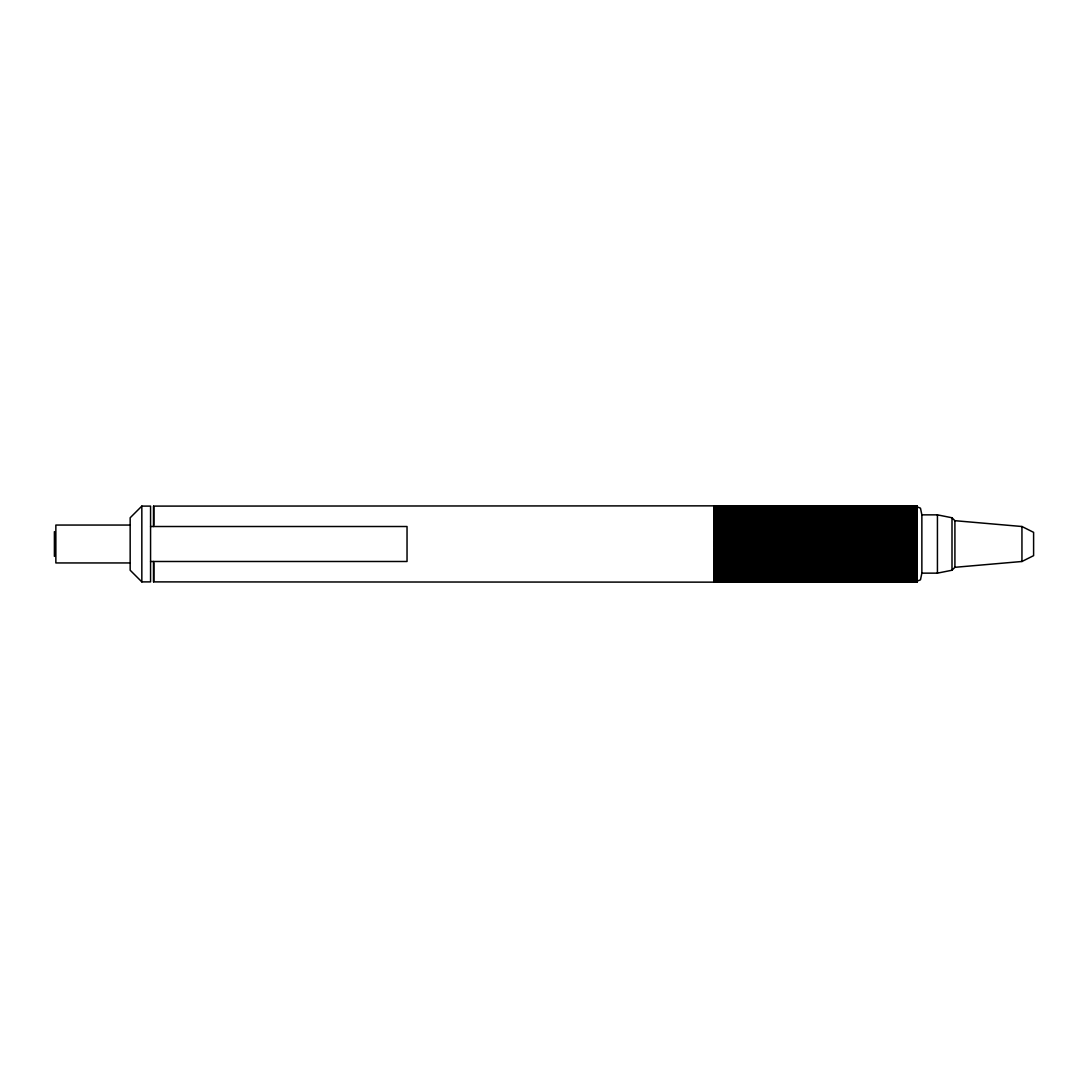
<?xml version="1.0" encoding="UTF-8"?>
<svg xmlns="http://www.w3.org/2000/svg" width="1088" height="1088" viewBox="0 0 1088 1088"><rect width="100%" height="100%" fill="white"/><g stroke="black" fill="none" stroke-linecap="round" stroke-linejoin="round"><path stroke-width="1.5" d="M153.857 525.055L153.843 506.11L914.287 505.757L920.475 508.164L921.862 514.855L921.862 573.145L920.475 579.836L914.287 582.243L153.843 581.89L153.857 562.945M141.834 506.11L130.166 517.766L130.166 570.234L141.834 581.89L150.566 581.89L150.566 506.11L141.834 506.11L141.834 581.89M921.862 573.145L937.434 573.145L952 570.234L954.91 567.31L1021.945 561.49L1033.6 555.655L1033.6 532.345L1021.945 526.51L954.91 520.69L952 517.766L937.434 514.855L921.862 514.855M714.177 536.642C744.777 522.92 776.601 510.911 810.125 507.062C847.688 511.333 882.912 525.994 917.034 541.552C879.294 558.661 840.793 576.273 799.15 580.938C769.651 577.47 741.295 567.922 714.177 556.09L719.658 553.806C762.144 535.065 804.549 513.237 851.238 507.402C873.773 507.919 895.9 515.658 917.034 523.097C871.053 540.246 828.09 565.61 779.96 576.803C758.05 584.759 735.529 578.585 714.177 572.288C761.532 558.294 804.29 532.413 851.238 517.208C872.576 511.85 895.002 502.71 917.034 510.245C846.287 524.334 786.42 571.798 714.177 580.598C786.774 575.158 846.994 527.054 917.034 511.197C893.221 502.493 868.863 510.707 845.757 517.208C800.646 531.964 759.274 556.036 714.177 570.792C737.283 577.293 761.627 585.507 785.441 576.803C831.613 565.95 873.242 542.436 917.034 525.055C894.105 516.922 870.25 508.028 845.757 507.402C799.068 513.237 756.663 535.065 714.177 553.806C743.893 566.168 774.914 579.115 807.378 580.598C845.988 575.756 881.919 559.953 917.034 544C881.103 527.639 844.234 511.523 804.63 507.062C773.119 510.68 743.077 521.533 714.177 534.194C756.663 552.935 799.068 574.763 845.757 580.598C870.25 579.972 894.105 571.078 917.034 562.945C873.242 545.564 831.613 522.05 785.441 511.197C761.627 502.493 737.283 510.707 714.177 517.208C759.274 531.964 800.646 556.036 845.757 570.792C868.863 577.293 893.221 585.507 917.034 576.803C846.994 560.946 786.774 512.842 714.177 507.402C786.42 516.202 846.287 563.666 917.034 577.755C887.264 586.69 857.235 571.622 829.314 562.945C790.704 547.754 754.079 527.462 714.177 515.712C742.791 503.73 773.446 506.246 801.897 517.208C841.486 530.074 878.084 550.392 917.034 564.903C895.9 572.342 873.773 580.081 851.238 580.598C804.549 574.763 762.144 552.935 719.658 534.194L714.177 531.91C742.125 520.363 771.446 508.749 801.897 507.402C842.534 512.475 880.097 529.747 917.034 546.448C882.912 562.006 847.688 576.667 810.125 580.938C776.601 577.089 744.777 565.08 714.177 551.358C755.602 532.862 797.327 512.176 843.01 507.062C868.537 510.15 893.33 517.507 917.034 527.34C868.523 547.006 821.766 574.07 768.998 580.598C750.366 580.489 731.87 574.301 714.177 568.834C764.388 551.834 810.261 523.274 862.199 511.197C880.369 505.05 899.055 507.117 917.034 512.693C865.327 525.64 819.522 554.431 768.998 570.792C751.182 574.41 732.646 583.658 714.177 579.646C786.026 569.446 845.675 521.274 917.034 509.293C889.046 502.438 861.016 517.276 834.795 525.055C794.43 540.872 756.214 562.496 714.177 573.798C741.146 585.086 769.787 580.176 796.416 570.792C837.869 557.355 875.99 535.622 917.034 521.138C890.773 512.57 862.417 501.595 834.795 511.197C792.486 521.057 754.025 541.851 714.177 558.375C740.384 568.97 767.965 579.414 796.416 580.598C839.066 575.28 878.261 556.512 917.034 539.104C884.68 524.416 851.142 511.129 815.606 507.062C780.055 511.129 746.518 524.416 714.177 539.104C753.753 556.92 793.873 576.055 837.529 580.938C865.028 577.633 891.643 569.282 917.034 558.375C870.522 539.036 825.234 513.658 774.479 507.402C753.916 507.783 733.557 514.529 714.177 521.138C762.294 538.152 806.67 565.216 856.718 576.803C876.738 583.916 897.396 579.782 917.034 573.798C867.476 560.402 823.235 532.943 774.479 517.208C754.909 512.842 734.427 503.268 714.177 509.293C785.522 521.274 845.186 569.446 917.034 579.646C890.8 583.671 864.824 570.262 840.276 562.945C798.184 546.38 758.295 523.709 714.177 512.693C739.554 502.398 766.074 509.402 790.935 517.208C834.224 531.284 873.936 554.254 917.034 568.834C892.378 576.463 865.966 585.942 840.276 576.803C796.035 566.467 756.01 544.272 714.177 527.34C738.711 517.888 764.47 508.341 790.935 507.402C835.598 512.965 876.411 533.27 917.034 551.358C886.434 565.08 854.61 577.089 821.086 580.938C783.51 576.667 748.299 562.006 714.177 546.448C751.917 529.339 790.418 511.727 832.048 507.062C861.546 510.53 889.902 520.078 917.034 531.91L911.54 534.194C869.067 552.935 826.649 574.763 779.96 580.598C757.438 580.081 735.311 572.342 714.177 564.903C760.145 547.754 803.121 522.39 851.238 511.197C873.147 503.241 895.669 509.415 917.034 515.712C869.679 529.706 826.907 555.587 779.96 570.792C758.622 576.15 736.209 585.29 714.177 577.755C784.924 563.666 844.778 516.202 917.034 507.402C844.424 512.842 784.217 560.946 714.177 576.803C737.99 585.507 762.334 577.293 785.441 570.792C830.552 556.036 871.923 531.964 917.034 517.208C893.914 510.707 869.57 502.493 845.757 511.197C799.585 522.05 757.969 545.564 714.177 562.945C737.093 571.078 760.947 579.972 785.441 580.598C832.143 574.763 874.548 552.935 917.034 534.194C887.305 521.832 856.283 508.885 823.82 507.402C785.223 512.244 749.278 528.047 714.177 544C750.094 560.361 786.964 576.477 826.567 580.938C858.078 577.32 888.134 566.467 917.034 553.806C874.548 535.065 832.143 513.237 785.441 507.402C760.947 508.028 737.093 516.922 714.177 525.055C757.969 542.436 799.585 565.95 845.757 576.803C869.57 585.507 893.914 577.293 917.034 570.792C871.923 556.036 830.552 531.964 785.441 517.208C762.334 510.707 737.99 502.493 714.177 511.197C784.217 527.054 844.424 575.158 917.034 580.598C844.778 571.798 784.924 524.334 714.177 510.245C743.934 501.31 773.962 516.378 801.897 525.055C840.494 540.246 877.132 560.538 917.034 572.288C888.406 584.27 857.766 581.754 829.314 570.792C789.711 557.926 753.114 537.608 714.177 523.097C735.311 515.658 757.438 507.919 779.96 507.402C826.649 513.237 869.067 535.065 911.54 553.806L917.034 556.09C889.073 567.637 859.751 579.251 829.314 580.598C788.678 575.525 751.101 558.253 714.177 541.552C748.299 525.994 783.51 511.333 821.086 507.062C854.61 510.911 886.434 522.92 917.034 536.642C875.609 555.138 833.87 575.824 788.188 580.938C762.674 577.85 737.868 570.493 714.177 560.66C762.688 540.994 809.431 513.93 862.199 507.402C880.831 507.511 899.327 513.699 917.034 519.166C866.823 536.166 820.937 564.726 768.998 576.803C750.829 582.95 732.142 580.883 714.177 575.307C765.87 562.36 811.675 533.569 862.199 517.208C880.015 513.59 898.552 504.342 917.034 508.354C845.186 518.554 785.522 566.726 714.177 578.707C742.152 585.562 770.182 570.724 796.416 562.945C836.781 547.128 874.983 525.504 917.034 514.202C890.052 502.914 861.424 507.824 834.795 517.208C793.329 530.645 755.222 552.378 714.177 566.862C740.438 575.43 768.794 586.405 796.416 576.803C838.712 566.943 877.173 546.149 917.034 529.625C890.814 519.03 863.233 508.586 834.795 507.402C792.132 512.72 752.937 531.488 714.177 548.896C746.518 563.584 780.055 576.871 815.606 580.938C851.142 576.871 884.68 563.584 917.034 548.896C877.458 531.08 837.338 511.945 793.669 507.062C766.17 510.367 739.554 518.718 714.177 529.625C760.675 548.964 805.963 574.342 856.718 580.598C877.282 580.217 897.641 573.471 917.034 566.862C868.918 549.848 824.527 522.784 774.479 511.197C754.46 504.084 733.802 508.218 714.177 514.202C763.735 527.598 807.976 555.057 856.718 570.792C876.289 575.158 896.784 584.732 917.034 578.707C845.675 566.726 786.026 518.554 714.177 508.354C740.398 504.329 766.374 517.738 790.935 525.055C833.014 541.62 872.902 564.291 917.034 575.307C891.643 585.602 865.123 578.598 840.276 570.792C796.987 556.716 757.262 533.746 714.177 519.166C738.82 511.537 765.231 502.058 790.935 511.197C835.176 521.533 875.201 543.728 917.034 560.66C892.5 570.112 866.728 579.659 840.276 580.598C795.6 575.035 754.786 554.73 714.177 536.642L917.034 536.642M716.91 506.07L714.177 506.437L771.746 505.757L796.416 507.402L821.086 505.757L917.034 506.11M840.276 506.437C798.51 507.117 756.174 507.307 714.177 506.763L722.405 506.274M714.177 506.763C781.619 505.594 849.429 506.002 917.034 506.437C857.63 506.559 798.266 506.151 738.847 506.722M807.378 506.437C776.546 507.035 745.226 507.049 714.177 507.076L716.91 506.722M714.177 506.11L738.847 506.6M744.328 506.926L736.1 505.92L714.177 506.559M719.658 506.886L714.177 506.886M714.177 507.076L725.138 506.233M719.658 507.076L722.405 506.722M725.138 506.437L730.619 506.437M733.366 506.396L727.886 507.239L722.405 506.396M755.29 506.274L722.405 506.926L714.177 505.92L714.177 582.08L716.91 581.726M738.847 506.396L722.405 507.239L714.177 506.233M741.581 506.763L747.075 505.92L752.556 506.763M722.405 506.6C735.202 508.341 748.109 505.879 760.77 506.722M749.809 506.722L744.328 506.722M752.556 506.437C789.738 507.212 827.696 507.062 864.946 506.722M790.935 506.559L736.1 506.559M752.556 506.886L738.847 507.239L730.619 506.233M714.177 507.402C728.783 505.553 743.458 508.667 758.037 506.233M752.556 507.076L755.29 506.722M758.037 506.437L768.998 506.437M766.265 506.396L760.77 507.239L755.29 506.396M771.746 506.396L766.265 507.239L760.77 506.396M774.479 506.763L779.96 505.92L785.441 506.763M755.29 506.6C768.101 508.341 781.007 505.879 793.669 506.722M782.707 506.722L777.226 506.722M785.441 506.437L788.188 506.07M782.707 506.926L790.935 505.92L823.82 506.559M788.188 506.722L768.998 506.559M790.935 506.437L851.238 507.402L911.54 506.437M796.416 506.233L788.188 507.239L774.479 506.886M779.96 506.437L801.897 506.437M804.63 506.274L859.466 506.274M804.63 506.396L799.15 507.239L793.669 506.396M807.378 506.763L810.125 506.396M821.086 506.07L810.125 506.722M821.086 506.722L810.125 506.07M823.82 506.437C854.665 507.035 885.972 507.049 917.034 507.076L914.287 506.722M829.314 506.233L821.086 507.239L807.378 506.886M823.82 507.076L826.567 506.722M829.314 506.437L834.795 506.437M837.529 506.396L832.048 507.239L826.567 506.396M840.276 506.763L843.01 506.396M853.985 506.07L843.01 506.722M853.985 506.722L843.01 506.07M856.718 506.437L917.034 507.402M881.389 506.926L873.174 505.92L840.276 506.559M856.718 506.886L843.01 507.239L834.795 506.233M801.897 506.233C821.957 507.552 842.153 507.552 862.199 506.233M856.718 507.076L859.466 506.722M862.199 506.437L873.174 506.437M870.427 506.396L864.946 507.239L859.466 506.396M875.908 506.396L870.427 507.239L864.946 506.396M878.655 506.763L884.136 505.92L889.617 506.763M859.466 506.6C872.263 508.341 885.17 505.879 897.845 506.722M886.87 506.722L881.389 506.722M889.617 506.437L892.35 506.07M917.034 506.559L873.174 506.559M889.617 506.886C866.85 506.926 844.084 506.763 821.086 506.6M889.617 507.076L892.35 506.722M895.098 506.437L906.059 506.437M895.098 506.559L875.908 506.722M903.326 506.396L897.845 507.239L892.35 506.396M908.806 506.274L917.034 506.763L906.059 507.402L892.35 506.6M908.806 506.396L903.326 507.239L897.845 506.396M911.54 506.763L917.034 505.92L917.034 582.08L914.287 581.726M917.034 506.233C896.077 507.022 875.133 506.913 853.985 506.6M917.034 506.886L911.54 506.886M714.177 581.114L719.658 581.114M714.177 581.441L725.138 581.563M714.177 581.767L719.658 580.924L738.847 582.243L771.746 582.243L796.416 580.598L821.086 582.243L917.034 581.89M716.91 581.604L725.138 581.114M719.658 581.441L722.405 581.074M908.806 581.726L917.034 581.563L714.177 581.563L812.858 581.563M722.405 581.278L736.1 580.924L744.328 581.93M917.034 580.598C849.402 582.406 781.864 580.611 714.177 581.237L722.405 581.726M725.138 581.441L730.619 581.441M730.619 581.114L738.847 581.604M719.658 581.237L725.138 582.08L736.1 581.441M892.35 581.604C900.538 579.428 908.834 582.814 917.034 580.924C849.402 581.305 781.796 582.012 714.177 580.598M736.1 581.114L752.556 581.114M725.138 581.237L730.619 582.08L736.1 581.237M738.847 581.4C730.633 580.72 722.364 582.039 714.177 580.924L733.366 581.4M741.581 581.114L752.556 581.767M733.366 581.726L741.581 581.237M741.581 581.767L747.075 580.924M738.847 581.726L758.037 581.563M744.328 581.726L749.809 581.726M752.556 581.441L755.29 581.074M749.809 581.93L763.518 580.924L777.226 581.93M755.29 581.604L766.265 580.761L771.746 581.604M736.1 581.563L755.29 581.726M758.037 581.441L768.998 582.08L774.479 581.237M752.556 581.237L758.037 582.08L768.998 581.441M768.998 581.114L779.96 581.237M758.037 581.237L763.518 582.08L768.998 581.237M774.479 581.114L790.935 581.114M774.479 581.767L785.441 581.114M771.746 581.726L790.935 581.563M777.226 581.726L782.707 581.726M785.441 581.441L788.188 581.074M782.707 581.93L790.935 580.924L804.63 581.278M788.188 581.604L796.416 581.114M768.998 581.563L788.188 581.726M790.935 581.441L801.897 582.08L807.378 581.237M785.441 581.237L793.669 581.726M796.416 581.441L801.897 581.441M801.897 581.114L812.858 581.237M790.935 581.237L796.416 582.08L801.897 581.237M807.378 581.114L823.82 581.114M804.63 581.726L823.82 581.563M818.339 580.924L788.188 582.243L779.96 581.563M810.125 581.726L815.606 581.726M818.339 581.441L845.757 581.441M815.606 581.93L840.276 580.924L848.49 581.93M821.086 581.604L829.314 581.114M801.897 581.563L821.086 581.726M823.82 581.441L834.795 582.08L840.276 581.237M818.339 581.237L826.567 581.726M829.314 581.441L834.795 581.441M834.795 581.114L843.01 581.604M823.82 581.237L829.314 582.08L840.276 581.441M840.276 581.114L856.718 581.114M837.529 581.726L845.757 581.237M845.757 581.767L851.238 580.924M843.01 581.726L862.199 581.563M848.49 581.726L853.985 581.726M856.718 581.441L859.466 581.074M853.985 581.93L856.718 581.563M859.466 581.278L873.174 580.924L881.389 581.93M840.276 581.563L859.466 581.726M862.199 581.441L867.68 581.441M867.68 581.114L875.908 581.604M856.718 581.237L862.199 582.08L873.174 581.441M873.174 581.114L895.098 581.114M862.199 581.237L867.68 582.08L873.174 581.237M917.034 580.924C849.225 581.495 782.122 581.55 714.177 580.924M878.655 581.114L889.617 581.767M870.427 581.726L878.655 581.237M878.655 581.767L889.617 581.114M875.908 581.726L895.098 581.563M881.389 581.726L886.87 581.726M889.617 581.441L892.35 581.074M886.87 581.93L895.098 580.924L908.806 581.278M873.174 581.563L892.35 581.726M895.098 581.441L906.059 582.08L911.54 581.237M889.617 581.237L895.098 582.08L906.059 581.441M906.059 581.114L917.034 581.237L906.059 580.598L892.35 581.4M895.098 581.237L900.578 582.08L906.059 581.237M911.54 581.114L917.034 581.114M736.1 506.437L719.658 506.437M812.858 506.437L796.416 506.437M714.177 508.354L719.658 507.538L730.619 508.49M719.658 508.354L725.138 507.538L736.1 508.49M719.658 508.49L714.177 508.49M714.177 509.293L725.138 510.245M725.138 508.354L730.619 507.538L738.847 508.83M725.138 508.49L714.177 507.538M714.177 510.245L722.405 508.966L730.619 510.245M730.619 508.354L736.1 507.538L744.328 508.83M736.1 508.354L741.581 507.538L749.809 508.83M741.581 508.354L758.037 507.538L785.441 508.354M736.1 509.293L741.581 508.49M736.1 509.429L725.138 510.381M747.075 508.354L752.556 507.538L779.96 508.354M747.075 508.49L738.847 508.966M777.226 508.83L785.441 507.538L790.935 508.354M777.226 508.966L749.809 508.966M782.707 508.83L790.935 507.538L796.416 508.354M782.707 508.966L744.328 508.966M788.188 508.83L796.416 507.538L801.897 508.354M788.188 508.966L779.96 508.49M793.669 508.83L801.897 507.538L807.378 508.354M793.669 508.966L785.441 508.49M785.441 510.245L790.935 509.429L801.897 510.381M785.441 510.381L741.581 510.381M790.935 510.245L799.15 508.966L810.125 510.721L821.086 508.966L829.314 510.245M790.935 510.381C772.657 509.551 754.378 509.415 736.1 510.381M796.416 510.245L804.63 508.966L815.606 510.721L826.567 508.966L834.795 510.245M796.416 510.381C774.479 509.538 752.542 509.429 730.619 510.381M801.897 510.245L810.125 508.966L821.086 510.721L832.048 508.966L840.276 510.245M807.378 510.245L815.606 508.966L826.567 510.721L837.529 508.966L845.757 510.245M823.82 508.354L829.314 507.538L840.276 508.49M807.378 510.381L796.416 509.429M823.82 508.49L812.858 507.538L801.897 508.49M829.314 508.354L834.795 507.538L843.01 508.83M829.314 508.49L818.339 507.538L807.378 508.49M834.795 508.354L840.276 507.538L848.49 508.83M834.795 508.49L823.82 507.538L812.858 508.49M840.276 508.354L845.757 507.538L853.985 508.83M845.757 508.354C860.377 507.593 874.997 507.783 889.617 508.354M840.276 509.293L845.757 508.49M840.276 509.429L829.314 510.381M851.238 508.354L867.68 507.538L884.136 508.354M851.238 508.49L843.01 508.966M881.389 508.83L889.617 507.538L895.098 508.354M881.389 508.966L853.985 508.966M886.87 508.83L895.098 507.538L900.578 508.354M886.87 508.966L848.49 508.966M892.35 508.83L900.578 507.538L906.059 508.354M892.35 508.966L884.136 508.49M897.845 508.83L906.059 507.538L911.54 508.354M897.845 508.966L889.617 508.49M889.617 510.245L895.098 509.429L906.059 510.381M889.617 510.381L845.757 510.381M895.098 510.245L903.326 508.966L917.034 510.381M917.034 507.538L906.059 508.49M895.098 510.381C876.819 509.551 858.541 509.415 840.276 510.381M900.578 510.245L908.806 508.966L917.034 510.245M900.578 510.381L867.68 509.429L834.795 510.381M917.034 508.49L911.54 508.49M906.059 510.245L917.034 509.293M917.034 509.429L911.54 510.245M911.54 510.381L900.578 509.429M714.177 577.619L719.658 577.619M714.177 578.571L725.138 577.619M714.177 579.51L727.886 579.17M722.405 579.034L736.1 577.619M722.405 579.17L714.177 578.707M714.177 580.462C724.214 578.789 734.318 581.522 744.328 579.17M727.886 579.034L741.581 577.619M733.366 579.034L747.075 577.619M733.366 579.17L725.138 578.707M738.847 579.034C757.03 576.64 775.499 576.558 793.669 579.034M738.847 579.17L730.619 578.707M744.328 579.034L752.556 577.755L758.037 578.571M768.998 578.571L774.479 577.755L782.707 579.034M768.998 578.707L763.518 578.707M774.479 578.571L779.96 577.755L788.188 579.034M774.479 578.707L763.518 577.755L752.556 578.707M785.441 577.619L799.15 579.034M779.96 578.571L785.441 577.755M779.96 578.707L768.998 577.755L758.037 578.707M790.935 577.619L804.63 579.034M785.441 578.571L790.935 577.755M779.96 579.51L785.441 578.707M779.96 579.646C758.023 580.04 736.141 580.366 714.177 579.646M796.416 577.619L810.125 579.034M790.935 578.571L796.416 577.755M785.441 579.51L790.935 578.707M785.441 579.646C770.807 580.176 756.214 580.162 741.581 579.646M801.897 577.619L812.858 578.571L823.82 577.619M796.416 578.571L801.897 577.755M790.935 579.51L796.416 578.707M790.935 579.646C776.288 580.176 761.695 580.162 747.075 579.646M807.378 577.619L818.339 578.571L829.314 577.619M801.897 578.571L807.378 577.755M801.897 578.707L793.669 579.17M807.378 578.571C816.53 576.613 825.642 579.238 834.795 577.619M807.378 578.707L799.15 579.17M826.567 579.034L840.276 577.619M826.567 579.17L810.125 579.17M832.048 579.034L845.757 577.619M832.048 579.17L804.63 579.17M837.529 579.034L851.238 577.619M837.529 579.17L829.314 578.707M843.01 579.034C861.193 576.64 879.662 576.558 897.845 579.034M843.01 579.17L834.795 578.707M848.49 579.034L856.718 577.755L862.199 578.571M848.49 579.17C828.417 580.788 808.262 580.638 788.188 579.17M873.174 578.571L878.655 577.755L886.87 579.034M873.174 578.707L867.68 578.707M878.655 578.571L884.136 577.755L892.35 579.034M878.655 578.707L867.68 577.755L856.718 578.707M889.617 577.619L903.326 579.034M884.136 578.571L889.617 577.755M884.136 578.707L873.174 577.755L862.199 578.707M895.098 577.619L908.806 579.034M889.617 578.571L895.098 577.755M884.136 579.51L889.617 578.707M884.136 579.646C850.354 579.686 816.517 581.223 782.707 579.17M900.578 577.619L914.287 579.034M895.098 578.571L900.578 577.755M889.617 579.51L895.098 578.707M889.617 579.646C874.97 580.176 860.377 580.162 845.757 579.646M906.059 577.619L917.034 578.571M900.578 578.571L906.059 577.755M895.098 579.51L900.578 578.707M895.098 579.646C880.45 580.176 865.871 580.162 851.238 579.646M911.54 577.619L917.034 577.619M906.059 578.571L911.54 577.755M906.059 578.707L897.845 579.17M917.034 577.755L911.54 578.571M911.54 578.707L903.326 579.17M917.034 578.707L908.806 579.17M917.034 579.646L900.578 580.462L892.35 579.17M714.177 511.197L917.034 511.197M917.034 576.803L714.177 576.803M714.177 512.693L917.034 512.693M714.177 514.202L917.034 514.202M714.177 515.712L917.034 515.712M917.034 511.659L714.177 511.659M917.034 513.155L714.177 513.155M917.034 514.665L714.177 514.665M917.034 516.174L714.177 516.174M714.177 571.826L917.034 571.826M714.177 573.335L917.034 573.335M714.177 574.845L917.034 574.845M714.177 576.341L917.034 576.341M917.034 572.288L714.177 572.288M917.034 573.798L714.177 573.798M917.034 575.307L714.177 575.307M714.177 517.208L917.034 517.208M917.034 570.792L714.177 570.792M714.177 519.166L917.034 519.166M714.177 521.138L917.034 521.138M714.177 523.097L917.034 523.097M917.034 517.97L714.177 517.97M917.034 519.928L714.177 519.928M917.034 521.886L714.177 521.886M917.034 523.858L714.177 523.858M714.177 564.142L917.034 564.142M714.177 566.114L917.034 566.114M714.177 568.072L917.034 568.072M714.177 570.03L917.034 570.03M917.034 564.903L714.177 564.903M917.034 566.862L714.177 566.862M917.034 568.834L714.177 568.834M714.177 525.055L917.034 525.055M917.034 562.945L714.177 562.945M771.746 506.6C758.934 508.341 746.028 505.879 733.366 506.722M804.63 506.6L763.518 507.402L749.809 506.6M843.01 506.6C824.622 507.049 806.303 506.94 788.188 506.396M875.908 506.6C846.437 506.845 817.673 506.845 788.188 506.6M917.034 507.076L870.427 506.722M917.034 506.763L900.578 507.402L886.87 506.6M714.177 581.89L719.658 581.563M722.405 581.4L763.518 580.598L804.63 581.4M755.29 581.4L768.998 580.598L782.707 581.4M788.188 581.4L829.314 580.598L870.427 581.4M793.669 581.4L807.378 580.598L875.908 581.4M810.125 581.4L823.82 580.598L837.529 581.4M826.567 581.4L840.276 580.598L908.806 581.4M859.466 581.4L873.174 580.598L917.034 581.237M714.177 527.34L917.034 527.34M714.177 529.625L917.034 529.625M714.177 531.91L917.034 531.91M917.034 526.062L714.177 526.062M917.034 528.346L714.177 528.346M917.034 530.631L714.177 530.631M917.034 532.916L714.177 532.916M714.177 555.084L917.034 555.084M714.177 557.369L917.034 557.369M714.177 559.654L917.034 559.654M714.177 561.938L917.034 561.938M917.034 556.09L714.177 556.09M917.034 558.375L714.177 558.375M917.034 560.66L714.177 560.66M714.177 534.194L917.034 534.194M917.034 553.806L714.177 553.806M917.034 535.378L714.177 535.378M714.177 539.104L917.034 539.104M917.034 537.826L714.177 537.826M714.177 541.552L917.034 541.552M917.034 540.274L714.177 540.274M714.177 545.278L917.034 545.278M917.034 542.722L714.177 542.722M714.177 547.726L917.034 547.726M917.034 546.448L714.177 546.448M714.177 550.174L917.034 550.174M917.034 548.896L714.177 548.896M714.177 552.622L917.034 552.622M917.034 551.358L714.177 551.358M130.166 525.055L55.855 525.055L55.855 562.945L130.166 562.945M150.566 526.51L407.034 526.51L407.034 561.49L150.566 561.49M714.177 544L917.034 544M716.91 506.6C738.983 507.212 760.838 506.478 782.707 506.6M771.746 581.4L758.037 580.598L714.177 581.237M917.034 508.354L911.54 507.538L900.578 508.49M895.098 508.49L900.578 509.293M812.858 508.354L807.378 507.538L796.416 508.49M790.935 508.49L796.416 509.293M741.581 510.245C732.428 507.253 723.316 512.407 714.177 509.429M736.1 510.245L727.886 508.966L714.177 510.381M914.287 579.17L917.034 579.51M917.034 580.462C906.984 578.789 896.893 581.522 886.87 579.17M867.68 578.571L862.199 577.755L851.238 578.707M851.238 577.755L856.718 578.571M845.757 577.755L851.238 578.571M840.276 577.755L845.757 578.571M845.757 578.707L851.238 579.51M834.795 577.755L840.276 578.571M840.276 578.707L845.757 579.51M829.314 577.755L834.795 578.571M823.82 577.755L829.314 578.571M763.518 578.571L758.037 577.755L747.075 578.707M747.075 577.755L752.556 578.571M741.581 577.755L747.075 578.571M736.1 577.755L741.581 578.571M741.581 578.707L747.075 579.51M730.619 577.619L719.658 578.571L714.177 577.755M730.619 577.755L736.1 578.571M736.1 578.707L741.581 579.51M725.138 577.755L730.619 578.571M719.658 577.755L725.138 578.571M914.287 506.6L903.326 506.722M906.059 506.233L908.806 506.6M908.806 506.722L911.54 507.076M875.908 506.07L878.655 506.437M853.985 506.396L856.718 506.763M837.529 506.722L840.276 507.076M821.086 506.396L823.82 506.763M804.63 506.722L807.378 507.076M777.226 506.6L766.265 506.722M771.746 506.07L774.479 506.437M771.746 506.722L774.479 507.076M738.847 506.07L741.581 506.437M716.91 506.396L719.658 506.763M917.034 581.441L906.059 581.563M917.034 581.767C893.275 580.856 869.475 582.393 845.757 580.924M908.806 581.074L911.54 581.441M911.54 581.563L914.287 581.93M875.908 581.074L878.655 581.441M862.199 581.114L851.238 581.237M812.858 580.924L818.339 581.767M804.63 581.074L807.378 581.441M807.378 581.563L810.125 581.93M779.96 580.924L785.441 581.767M771.746 581.074L774.479 581.441M758.037 581.114L747.075 581.237M738.847 581.074L741.581 581.441M1021.945 526.51L1021.945 561.49M954.91 520.69L954.91 567.31M952 517.766L952 570.234M937.434 514.855L937.434 573.145M914.287 505.757L914.287 582.243M911.54 505.92L911.54 582.08M908.806 505.757L908.806 582.243M906.059 505.92L906.059 582.08M903.326 505.757L903.326 582.243M900.578 505.92L900.578 582.08M897.845 505.757L897.845 582.243M895.098 505.92L895.098 582.08M892.35 505.757L892.35 582.243M889.617 505.92L889.617 582.08M886.87 505.757L886.87 582.243M884.136 505.92L884.136 582.08M881.389 505.757L881.389 582.243M878.655 505.92L878.655 582.08M875.908 505.757L875.908 582.243M873.174 505.92L873.174 582.08M870.427 505.757L870.427 582.243M867.68 505.92L867.68 582.08M864.946 505.757L864.946 582.243M862.199 505.92L862.199 582.08M859.466 505.757L859.466 582.243M856.718 505.92L856.718 582.08M853.985 505.757L853.985 582.243M851.238 505.92L851.238 582.08M848.49 505.757L848.49 582.243M845.757 505.92L845.757 582.08M843.01 505.757L843.01 582.243M840.276 505.92L840.276 582.08M837.529 505.757L837.529 582.243M834.795 505.92L834.795 582.08M832.048 505.757L832.048 582.243M829.314 505.92L829.314 582.08M826.567 505.757L826.567 582.243M823.82 505.92L823.82 582.08M821.086 505.757L821.086 582.243M818.339 505.92L818.339 582.08M815.606 505.757L815.606 582.243M812.858 505.92L812.858 582.08M810.125 505.757L810.125 582.243M807.378 505.92L807.378 582.08M804.63 505.757L804.63 582.243M801.897 505.92L801.897 582.08M799.15 505.757L799.15 582.243M796.416 505.92L796.416 582.08M793.669 505.757L793.669 582.243M790.935 505.92L790.935 582.08M788.188 505.757L788.188 582.243M785.441 505.92L785.441 582.08M782.707 505.757L782.707 582.243M779.96 505.92L779.96 582.08M777.226 505.757L777.226 582.243M774.479 505.92L774.479 582.08M771.746 505.757L771.746 582.243M768.998 505.92L768.998 582.08M766.265 505.757L766.265 582.243M763.518 505.92L763.518 582.08M760.77 505.757L760.77 582.243M758.037 505.92L758.037 582.08M755.29 505.757L755.29 582.243M752.556 505.92L752.556 582.08M749.809 505.757L749.809 582.243M747.075 505.92L747.075 582.08M744.328 505.757L744.328 582.243M741.581 505.92L741.581 582.08M738.847 505.757L738.847 582.243M736.1 505.92L736.1 582.08M733.366 505.757L733.366 582.243M730.619 505.92L730.619 582.08M727.886 505.757L727.886 582.243M725.138 505.92L725.138 582.08M722.405 505.757L722.405 582.243M719.658 505.92L719.658 582.08M716.91 505.757L716.91 582.243M153.49 506.11L153.49 526.51M153.49 561.49L153.49 581.89M54.4 531.624L54.4 556.376"/></g></svg>
